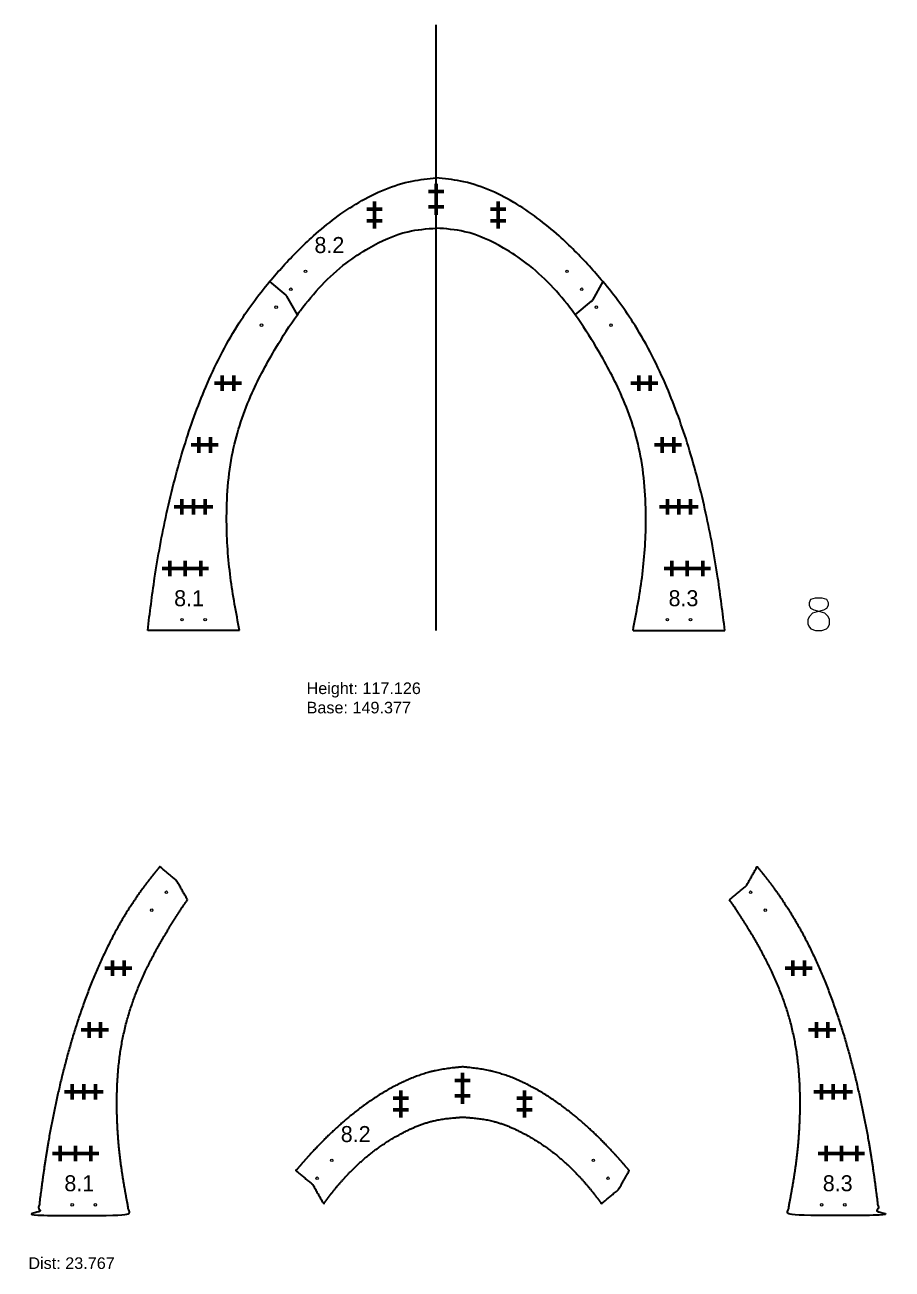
# Model space of a CAD drawing. Header units: inches. Extents: x -1683 to 11264, y -1696 to 865.
# Drawn here: x 328.9 to 553.3, y 29.5 to 351.6 of the extents above; entities that cross this region are included whole.
import ezdxf

# ---------------------------------------------------------------- set-up
doc = ezdxf.new("R2010")
doc.units = ezdxf.units.IN
doc.header["$MEASUREMENT"] = 0
doc.header["$PDMODE"] = 2
doc.header["$PDSIZE"] = 2
for name, color, linetype, lineweight in [('Annotation', 7, 'Continuous', 9), ('Drilling', 3, 'Continuous', 13), ('Engrave', 4, 'Continuous', 50)]:
    doc.layers.add(name, color=color, linetype=linetype, lineweight=lineweight)
doc.styles.get("Standard").update_dxf_attribs({"font": 'Arial.ttf'})
doc.styles.add('Tw Cen MT', font='')
doc.styles.get('Tw Cen MT').set_extended_font_data('Tw Cen MT')

# ---------------------------------------------------------------- blocks, each defined once
blk = doc.blocks.new('*U2951')
at = {"layer": 'Engrave'}
blk.add_point((0, 0), dxfattribs=at)
blk = doc.blocks.new('*U2952')
at = {"layer": 'Engrave', "color": 0, "linetype": 'ByBlock', "lineweight": -2, "transparency": 16777216}
for p in [(0, 0), (4, 0), (8, 0)]:
    blk.add_blockref('*U2951', p, dxfattribs=at)
blk = doc.blocks.new('*U2953')
at = {"layer": 'Engrave'}
blk.add_point((0, 0), dxfattribs=at)
blk = doc.blocks.new('*U2954')
at = {"layer": 'Engrave', "color": 0, "linetype": 'ByBlock', "lineweight": -2, "transparency": 16777216}
for p in [(0, 0), (3, 0), (6, 0)]:
    blk.add_blockref('*U2953', p, dxfattribs=at)
blk = doc.blocks.new('*U2955')
at = {"layer": 'Engrave'}
blk.add_point((0, 0), dxfattribs=at)
blk = doc.blocks.new('*U2956')
at = {"layer": 'Engrave', "color": 0, "linetype": 'ByBlock', "lineweight": -2, "transparency": 16777216}
for p in [(0, 0), (3, 0)]:
    blk.add_blockref('*U2955', p, dxfattribs=at)
blk = doc.blocks.new('*U2957')
at = {"layer": 'Engrave'}
blk.add_point((0, 0), dxfattribs=at)
blk = doc.blocks.new('*U2958')
at = {"layer": 'Engrave', "color": 0, "linetype": 'ByBlock', "lineweight": -2, "transparency": 16777216}
for p in [(0, 0), (3, 0)]:
    blk.add_blockref('*U2957', p, dxfattribs=at)
blk = doc.blocks.new('*U2959')
at = {"layer": 'Engrave'}
blk.add_point((0, 0), dxfattribs=at)
blk = doc.blocks.new('*U2960')
at = {"layer": 'Engrave', "color": 0, "linetype": 'ByBlock', "lineweight": -2, "transparency": 16777216}
for p in [(0, 0), (4, 0)]:
    blk.add_blockref('*U2959', p, dxfattribs=at)
blk = doc.blocks.new('*U2965')
at = {"layer": 'Engrave'}
blk.add_point((0, 0), dxfattribs=at)
blk = doc.blocks.new('*U2966')
at = {"layer": 'Engrave', "color": 0, "linetype": 'ByBlock', "lineweight": -2, "transparency": 16777216}
for p in [(0, 0), (3, 0)]:
    blk.add_blockref('*U2965', p, dxfattribs=at)
blk = doc.blocks.new('*U2993')
at = {"layer": 'Engrave'}
blk.add_point((0, 0), dxfattribs=at)
blk = doc.blocks.new('*U2994')
at = {"layer": 'Engrave', "color": 0, "linetype": 'ByBlock', "lineweight": -2, "transparency": 16777216}
for p in [(0, 0), (4, 0), (8, 0)]:
    blk.add_blockref('*U2993', p, dxfattribs=at)
blk = doc.blocks.new('*U2995')
at = {"layer": 'Engrave'}
blk.add_point((0, 0), dxfattribs=at)
blk = doc.blocks.new('*U2996')
at = {"layer": 'Engrave', "color": 0, "linetype": 'ByBlock', "lineweight": -2, "transparency": 16777216}
for p in [(0, 0), (3, 0), (6, 0)]:
    blk.add_blockref('*U2995', p, dxfattribs=at)
blk = doc.blocks.new('*U2997')
at = {"layer": 'Engrave'}
blk.add_point((0, 0), dxfattribs=at)
blk = doc.blocks.new('*U2998')
at = {"layer": 'Engrave', "color": 0, "linetype": 'ByBlock', "lineweight": -2, "transparency": 16777216}
for p in [(0, 0), (3, 0)]:
    blk.add_blockref('*U2997', p, dxfattribs=at)
blk = doc.blocks.new('*U2999')
at = {"layer": 'Engrave'}
blk.add_point((0, 0), dxfattribs=at)
blk = doc.blocks.new('*U3000')
at = {"layer": 'Engrave', "color": 0, "linetype": 'ByBlock', "lineweight": -2, "transparency": 16777216}
for p in [(0, 0), (3, 0)]:
    blk.add_blockref('*U2999', p, dxfattribs=at)
blk = doc.blocks.new('*U3001')
at = {"layer": 'Engrave'}
blk.add_point((0, 0), dxfattribs=at)
blk = doc.blocks.new('*U3002')
at = {"layer": 'Engrave', "color": 0, "linetype": 'ByBlock', "lineweight": -2, "transparency": 16777216}
for p in [(0, 0), (3, 0)]:
    blk.add_blockref('*U3001', p, dxfattribs=at)
blk = doc.blocks.new('*U3034')
at = {"layer": 'Engrave'}
blk.add_point((0, 0), dxfattribs=at)
blk = doc.blocks.new('*U3035')
at = {"layer": 'Engrave', "color": 0, "linetype": 'ByBlock', "lineweight": -2, "transparency": 16777216}
for p in [(0, 0), (4, 0), (8, 0)]:
    blk.add_blockref('*U3034', p, dxfattribs=at)
blk = doc.blocks.new('*U3036')
at = {"layer": 'Engrave'}
blk.add_point((0, 0), dxfattribs=at)
blk = doc.blocks.new('*U3037')
at = {"layer": 'Engrave', "color": 0, "linetype": 'ByBlock', "lineweight": -2, "transparency": 16777216}
for p in [(0, 0), (3, 0), (6, 0)]:
    blk.add_blockref('*U3036', p, dxfattribs=at)
blk = doc.blocks.new('*U3038')
at = {"layer": 'Engrave'}
blk.add_point((0, 0), dxfattribs=at)
blk = doc.blocks.new('*U3039')
at = {"layer": 'Engrave', "color": 0, "linetype": 'ByBlock', "lineweight": -2, "transparency": 16777216}
for p in [(0, 0), (3, 0)]:
    blk.add_blockref('*U3038', p, dxfattribs=at)
blk = doc.blocks.new('*U3040')
at = {"layer": 'Engrave'}
blk.add_point((0, 0), dxfattribs=at)
blk = doc.blocks.new('*U3041')
at = {"layer": 'Engrave', "color": 0, "linetype": 'ByBlock', "lineweight": -2, "transparency": 16777216}
for p in [(0, 0), (3, 0)]:
    blk.add_blockref('*U3040', p, dxfattribs=at)
blk = doc.blocks.new('*U3045')
at = {"layer": 'Engrave'}
blk.add_point((0, 0), dxfattribs=at)
blk = doc.blocks.new('*U3046')
at = {"layer": 'Engrave', "color": 0, "linetype": 'ByBlock', "lineweight": -2, "transparency": 16777216}
for p in [(0, 0), (4, 0)]:
    blk.add_blockref('*U3045', p, dxfattribs=at)
blk = doc.blocks.new('*U3047')
at = {"layer": 'Engrave'}
blk.add_point((0, 0), dxfattribs=at)
blk = doc.blocks.new('*U3048')
at = {"layer": 'Engrave', "color": 0, "linetype": 'ByBlock', "lineweight": -2, "transparency": 16777216}
for p in [(0, 0), (3, 0)]:
    blk.add_blockref('*U3047', p, dxfattribs=at)
blk = doc.blocks.new('*U3049')
at = {"layer": 'Engrave'}
blk.add_point((0, 0), dxfattribs=at)
blk = doc.blocks.new('*U3050')
at = {"layer": 'Engrave', "color": 0, "linetype": 'ByBlock', "lineweight": -2, "transparency": 16777216}
for p in [(0, 0), (3, 0)]:
    blk.add_blockref('*U3049', p, dxfattribs=at)
blk = doc.blocks.new('*U3055')
at = {"layer": 'Engrave'}
blk.add_point((0, 0), dxfattribs=at)
blk = doc.blocks.new('*U3056')
at = {"layer": 'Engrave', "color": 0, "linetype": 'ByBlock', "lineweight": -2, "transparency": 16777216}
for p in [(0, 0), (4, 0), (8, 0)]:
    blk.add_blockref('*U3055', p, dxfattribs=at)
blk = doc.blocks.new('*U3057')
at = {"layer": 'Engrave'}
blk.add_point((0, 0), dxfattribs=at)
blk = doc.blocks.new('*U3058')
at = {"layer": 'Engrave', "color": 0, "linetype": 'ByBlock', "lineweight": -2, "transparency": 16777216}
for p in [(0, 0), (3, 0), (6, 0)]:
    blk.add_blockref('*U3057', p, dxfattribs=at)
blk = doc.blocks.new('*U3059')
at = {"layer": 'Engrave'}
blk.add_point((0, 0), dxfattribs=at)
blk = doc.blocks.new('*U3060')
at = {"layer": 'Engrave', "color": 0, "linetype": 'ByBlock', "lineweight": -2, "transparency": 16777216}
for p in [(0, 0), (3, 0)]:
    blk.add_blockref('*U3059', p, dxfattribs=at)
blk = doc.blocks.new('*U3061')
at = {"layer": 'Engrave'}
blk.add_point((0, 0), dxfattribs=at)
blk = doc.blocks.new('*U3062')
at = {"layer": 'Engrave', "color": 0, "linetype": 'ByBlock', "lineweight": -2, "transparency": 16777216}
for p in [(0, 0), (3, 0)]:
    blk.add_blockref('*U3061', p, dxfattribs=at)

msp = doc.modelspace()

# ---------------------------------------------------------------- linework, layer by layer
for p, q in [((435.33598, 194.83787), (435.33598, 351.57774)), ((392.20521, 285.11185), (396.43239, 281.59237)), ((478.46676, 285.11185), (475.74881, 280.32974)), ((399.37989, 276.53588), (396.66194, 281.31799)), ((471.29208, 276.53588), (475.51926, 280.05536)), ((384.41402, 194.83787), (360.64746, 194.83787)), ((486.25795, 194.83787), (510.0245, 194.83787))]:
    msp.add_line(p, q)
for centre, start, end in [((395.79255, 280.82386), 29.6120777, 50.2198287), ((474.87942, 280.82386), 309.7801713, 330.3879223)]:
    msp.add_arc(centre, 1, start, end)
for points, knots in [([(392.20521, 285.11185), (393.33975, 286.46923), (396.94403, 290.59048), (404.22682, 297.93697), (415.02767, 306.14936), (426.20947, 311.06158), (433.24538, 311.75721), (435.33598, 311.96391)], [96.949274785, 96.949274785, 96.949274785, 96.949274785, 102.246446769, 113.33759735, 127.941621878, 142.815398166, 149.103213444, 149.103213444, 149.103213444, 149.103213444]), ([(478.46676, 285.11185), (477.33221, 286.46923), (473.72794, 290.59048), (466.44514, 297.93697), (455.6443, 306.14936), (444.4625, 311.06158), (437.42659, 311.75721), (435.33598, 311.96391)], [96.949274785, 96.949274785, 96.949274785, 96.949274785, 102.246446769, 113.33759735, 127.941621878, 142.815398166, 149.103213444, 149.103213444, 149.103213444, 149.103213444]), ([(399.37989, 276.53588), (399.64461, 276.90322), (403.28206, 281.86695), (409.14973, 288.20385), (418.89704, 294.64809), (426.73747, 298.30211), (432.86687, 298.78584), (435.33598, 298.9807)], [85.963445342, 85.963445342, 85.963445342, 85.963445342, 87.319416146, 104.382305016, 111.429232109, 122.386251853, 129.777513744, 129.777513744, 129.777513744, 129.777513744]), ([(471.29208, 276.53588), (471.02736, 276.90322), (467.38991, 281.86695), (461.52224, 288.20385), (451.77492, 294.64809), (443.9345, 298.30211), (437.8051, 298.78584), (435.33598, 298.9807)], [85.963445342, 85.963445342, 85.963445342, 85.963445342, 87.319416146, 104.382305016, 111.429232109, 122.386251853, 129.777513744, 129.777513744, 129.777513744, 129.777513744]), ([(360.64746, 194.83787), (361.20942, 199.3569), (362.47103, 209.50213), (365.42226, 225.44196), (369.66881, 242.01161), (375.5668, 258.39589), (382.81225, 272.87968), (389.18353, 281.49667), (392.20521, 285.11185)], [0, 0, 0, 0, 13.65964727, 30.665937872, 48.597218805, 64.910779731, 82.841093211, 96.949274785, 96.949274785, 96.949274785, 96.949274785]), ([(510.0245, 194.83787), (509.46254, 199.3569), (508.20094, 209.50213), (505.24971, 225.44196), (501.00315, 242.01161), (495.10516, 258.39589), (487.85972, 272.87968), (481.48843, 281.49667), (478.46676, 285.11185)], [0, 0, 0, 0, 13.65964727, 30.665937872, 48.597218805, 64.910779731, 82.841093211, 96.949274785, 96.949274785, 96.949274785, 96.949274785]), ([(384.41402, 194.83787), (383.55169, 199.38002), (381.77967, 208.71377), (380.69708, 224.20624), (381.83434, 240.53577), (386.90011, 255.62531), (393.22138, 267.18871), (397.39243, 273.77787), (399.37989, 276.53588)], [0, 0, 0, 0, 13.859231051, 28.479660108, 46.50348063, 62.562039176, 75.782975691, 85.963445342, 85.963445342, 85.963445342, 85.963445342]), ([(486.25795, 194.83787), (487.12028, 199.38002), (488.8923, 208.71377), (489.97489, 224.20624), (488.83763, 240.53577), (483.77186, 255.62531), (477.45058, 267.18871), (473.27954, 273.77787), (471.29208, 276.53588)], [0, 0, 0, 0, 13.859231051, 28.479660108, 46.50348063, 62.562039176, 75.782975691, 85.963445342, 85.963445342, 85.963445342, 85.963445342])]:
    msp.add_open_spline(points, degree=3, knots=knots)
for points, weights, knots in [([(370.96711, 125.08959), (368.97965, 122.33159), (364.8086, 115.74242), (358.48733, 104.17903), (353.42156, 89.08949), (352.2843, 72.75996), (353.36689, 57.26749), (355.13891, 47.93373), (356.00124, 43.39159), (348.07905, 43.39159), (340.15687, 43.39159), (332.23468, 43.39159), (332.79664, 47.91062), (334.05825, 58.05585), (337.00948, 73.99568), (341.25603, 90.56533), (347.15402, 106.94961), (354.39947, 121.4334), (360.77075, 130.05038), (363.79243, 133.66556), (365.20149, 132.4924), (366.61055, 131.31924), (368.01961, 130.14608), (368.11225, 130.06895), (368.1896, 129.9765), (368.24916, 129.8717), (369.15514, 128.27767), (370.06113, 126.68363), (370.96711, 125.08959)], [1, 1, 1, 1, 1, 1, 1, 1, 1, 1, 1, 1, 1, 1, 1, 1, 1, 1, 1, 1, 1, 1, 1, 0.989248627568, 0.989248627568, 1, 1, 1, 1], [0, 0, 0, 0, 10.180469651, 23.401406166, 39.459964712, 57.483785234, 72.104214291, 85.963445342, 85.963445342, 85.963445342, 86.963445342, 86.963445342, 86.963445342, 100.623092612, 117.629383214, 135.560664147, 151.874225073, 169.804538552, 183.912720127, 183.912720127, 183.912720127, 184.912720127, 184.912720127, 184.912720127, 185.272393235, 185.272393235, 185.272393235, 186.272393235, 186.272393235, 186.272393235, 186.272393235]), ([(511.21183, 125.0896), (513.19929, 122.33159), (517.37033, 115.74243), (523.69161, 104.17903), (528.75738, 89.08949), (529.89464, 72.75996), (528.81205, 57.2675), (527.04003, 47.93374), (526.1777, 43.3916), (534.09988, 43.3916), (542.02207, 43.3916), (549.94425, 43.3916), (549.38229, 47.91063), (548.12069, 58.05586), (545.16946, 73.99569), (540.9229, 90.56533), (535.02492, 106.94962), (527.77947, 121.43341), (521.40819, 130.05039), (518.38651, 133.66557), (517.48052, 132.07153), (516.57454, 130.4775), (515.66856, 128.88346), (515.609, 128.77866), (515.53165, 128.68621), (515.43901, 128.60908), (514.02995, 127.43592), (512.62089, 126.26276), (511.21183, 125.0896)], [1, 1, 1, 1, 1, 1, 1, 1, 1, 1, 1, 1, 1, 1, 1, 1, 1, 1, 1, 1, 1, 1, 1, 0.989248627568, 0.989248627568, 1, 1, 1, 1], [0, 0, 0, 0, 10.180469651, 23.401406166, 39.459964712, 57.483785234, 72.104214291, 85.963445342, 85.963445342, 85.963445342, 86.963445342, 86.963445342, 86.963445342, 100.623092612, 117.629383214, 135.560664147, 151.874225073, 169.804538552, 183.912720127, 183.912720127, 183.912720127, 184.912720127, 184.912720127, 184.912720127, 185.272393235, 185.272393235, 185.272393235, 186.272393235, 186.272393235, 186.272393235, 186.272393235]), ([(403.47019, 51.18265), (403.41062, 51.28745), (403.33328, 51.3799), (403.24064, 51.45703), (401.83158, 52.63019), (400.42252, 53.80335), (399.01345, 54.97651), (400.148, 56.33389), (403.75228, 60.45514), (411.03507, 67.80163), (421.83591, 76.01402), (433.01771, 80.92625), (440.05362, 81.62188), (442.14423, 81.82857), (444.23483, 81.62188), (451.27074, 80.92625), (462.45254, 76.01402), (473.25339, 67.80163), (480.53618, 60.45514), (484.14046, 56.33389), (485.275, 54.97651), (484.36902, 53.38247), (483.46303, 51.78843), (482.55705, 50.1944), (482.49749, 50.0896), (482.42014, 49.99715), (482.3275, 49.92002), (480.91844, 48.74686), (479.50938, 47.5737), (478.10032, 46.40054), (477.8356, 46.76789), (474.19815, 51.73162), (468.33048, 58.06851), (458.58317, 64.51275), (450.74274, 68.16678), (444.61334, 68.6505), (442.14423, 68.84537), (439.67511, 68.6505), (433.54571, 68.16678), (425.70529, 64.51275), (415.95798, 58.06851), (410.0903, 51.73162), (406.45285, 46.76789), (406.18814, 46.40054), (405.28215, 47.99458), (404.37617, 49.58861), (403.47019, 51.18265)], [1, 0.989248627568, 0.989248627568, 1, 1, 1, 1, 1, 1, 1, 1, 1, 1, 1, 1, 1, 1, 1, 1, 1, 1, 1, 1, 1, 0.989248627568, 0.989248627568, 1, 1, 1, 1, 1, 1, 1, 1, 1, 1, 1, 1, 1, 1, 1, 1, 1, 1, 1, 1, 1], [0, 0, 0, 0, 0.359673108, 0.359673108, 0.359673108, 1.359673108, 1.359673108, 1.359673108, 6.656845092, 17.747995672, 32.3520202, 47.225796489, 53.513611766, 53.513611766, 53.513611766, 59.801427043, 74.675203332, 89.279227859, 100.37037844, 105.667550424, 105.667550424, 105.667550424, 106.667550424, 106.667550424, 106.667550424, 107.027223532, 107.027223532, 107.027223532, 108.027223532, 108.027223532, 108.027223532, 109.383194336, 126.446083206, 133.493010299, 144.450030043, 151.841291934, 151.841291934, 151.841291934, 159.232553825, 170.189573569, 177.236500662, 194.299389532, 195.655360336, 195.655360336, 195.655360336, 196.655360336, 196.655360336, 196.655360336, 196.655360336])]:
    msp.add_rational_spline(points, weights, degree=3, knots=knots)
at = {"layer": 'Annotation'}
msp.add_lwpolyline([(533.52149, 194.83764), (535.12904, 194.83764), (536.3347, 195.23952), (536.73659, 195.64141), (537.13848, 196.44519), (537.13848, 197.65085), (536.73659, 198.45463), (535.93282, 199.2584), (534.72715, 199.66029), (533.1196, 200.06218), (532.31582, 200.46407), (531.91394, 201.26784), (531.91394, 202.07162), (532.31582, 202.8754), (533.52149, 203.27728), (535.12904, 203.27728), (536.3347, 202.8754), (536.73659, 202.07162), (536.73659, 201.26784), (536.3347, 200.46407), (535.53093, 200.06218), (533.92338, 199.66029), (532.71771, 199.2584), (531.91394, 198.45463), (531.51205, 197.65085), (531.51205, 196.44519), (531.91394, 195.64141), (532.31582, 195.23952)], close=True, dxfattribs=at)
at = {"layer": 'Drilling'}
for centre in [(401.4809, 287.79829), (469.19107, 287.79829), (397.68867, 283.14867), (472.9833, 283.14867), (393.89644, 278.49905), (476.77553, 278.49905), (390.1042, 273.84943), (480.56776, 273.84943), (369.53074, 197.58787), (375.53074, 197.58787), (495.14122, 197.58787), (501.14122, 197.58787), (365.48365, 127.05277), (516.69528, 127.05277), (361.69142, 122.40314), (520.48751, 122.40315), (408.28914, 57.66296), (475.99931, 57.66296), (404.49691, 53.01333), (479.79155, 53.01333), (341.11796, 46.14159), (347.11796, 46.14159), (535.06098, 46.1416), (541.06098, 46.1416)]:
    msp.add_circle(centre, 0.3225, dxfattribs=at)

# ---------------------------------------------------------------- block references
at = {"layer": 'Engrave', "rotation": 270}
for name, p in [('*U2960', (435.33598, 308.4468)), ('*U2966', (419.33598, 303.87319)), ('*U3046', (442.14423, 78.31146)), ('*U3048', (426.14423, 73.73786))]:
    msp.add_blockref(name, p, dxfattribs=at)
at = {"layer": 'Engrave', "xscale": -1, "rotation": 90}
for name, p in [('*U3002', (451.33598, 303.87319)), ('*U3050', (458.14423, 73.73786))]:
    msp.add_blockref(name, p, dxfattribs=at)
at = {"layer": 'Engrave'}
for name, p in [('*U2958', (379.9524, 258.83787)), ('*U2956', (373.878, 242.83787)), ('*U2954', (369.52698, 226.83787)), ('*U2952', (366.38285, 210.83787)), ('*U3041', (351.53962, 107.39159)), ('*U3039', (345.46522, 91.39159)), ('*U3037', (341.1142, 75.39159)), ('*U3035', (337.97007, 59.39159))]:
    msp.add_blockref(name, p, dxfattribs=at)
at = {"layer": 'Engrave', "xscale": -1}
for name, p in [('*U3000', (490.71956, 258.83787)), ('*U2998', (496.79397, 242.83787)), ('*U2996', (501.14499, 226.83787)), ('*U2994', (504.28912, 210.83787)), ('*U3062', (530.63931, 107.3916)), ('*U3060', (536.71372, 91.3916)), ('*U3058', (541.06474, 75.3916)), ('*U3056', (544.20887, 59.3916))]:
    msp.add_blockref(name, p, dxfattribs=at)

# ---------------------------------------------------------------- texts
at = {"layer": 'Annotation', "color": 7, "char_height": 7, "line_spacing_factor": 0.481418, "style": 'Tw Cen MT'}
for s, insert, attachment_point in [('{\\H0.59259x;8.2}', (403.81517, 292.45286), 7), ('{\\H0.59259x;8.1}', (367.50137, 201.03068), 7), ('{\\H0.59259x;8.3}', (503.1706, 201.03068), 9), ('{\\H0.59259x;8.2}', (410.62341, 62.31752), 7), ('{\\H0.59259x;8.1}', (339.08859, 49.5844), 7), ('{\\H0.59259x;8.3}', (543.09035, 49.58441), 9)]:
    msp.add_mtext(s, dxfattribs=dict(at, insert=insert, attachment_point=attachment_point))
at = {"layer": 'Annotation', "char_height": 3, "attachment_point": 1}
for s, insert in [('Height: 117.126\\PBase: 149.377', (401.76715, 181.3517)), ('Dist: 23.767', (329.76368, 32.53165))]:
    msp.add_mtext_dynamic_manual_height_columns(s, width=45.2101633, gutter_width=1, heights=[0], dxfattribs=dict(at, insert=insert))

doc.saveas('drawing.dxf')
